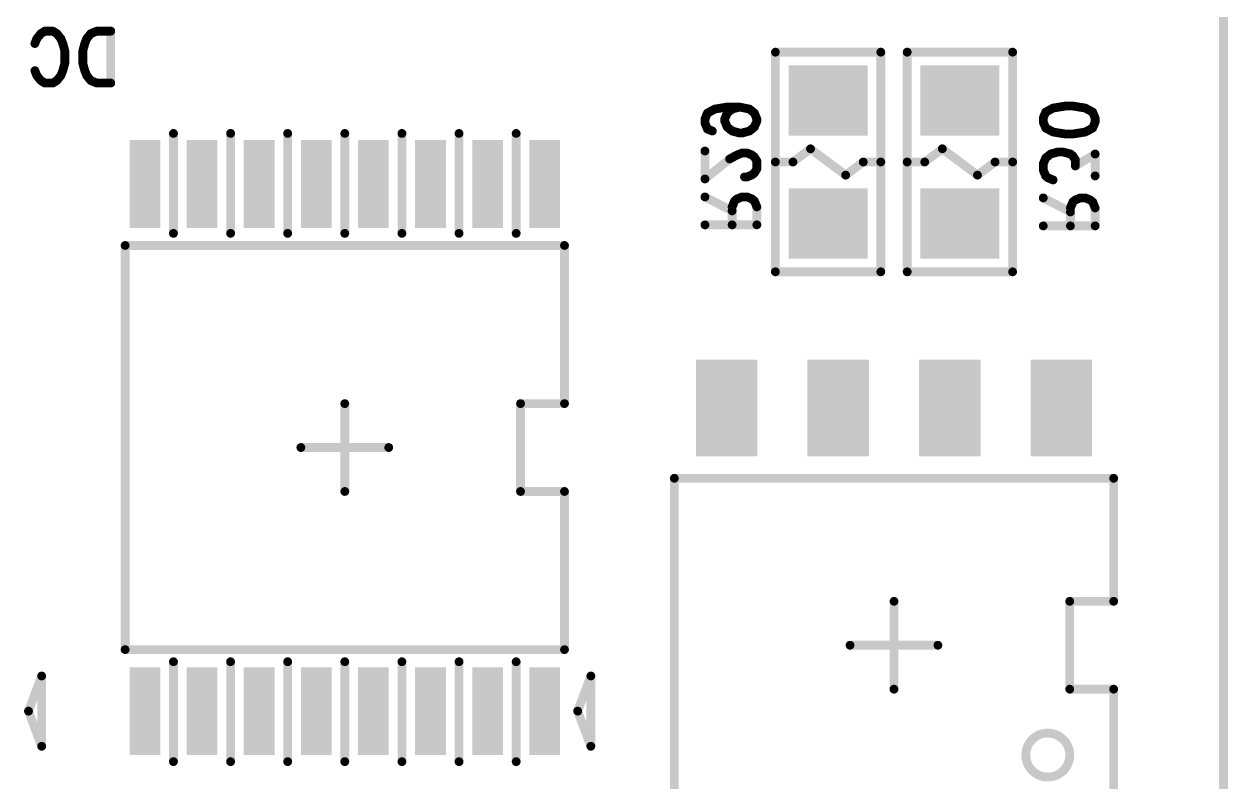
# Model space of a CAD drawing. Extents: x 100 to 128.6, y 94 to 134.1.
# Drawn here: x 114.85 to 128.55, y 111.19 to 119.82 of the extents above; entities that cross this region are included whole.
import ezdxf

# ---------------------------------------------------------------- set-up
doc = ezdxf.new("R2010")
doc.units = 0
doc.layers.get('0').update_dxf_attribs({"linetype": 'CONTINUOUS'})
doc.layers.add('MASK-BOTTOM_PHO', color=5, linetype='CONTINUOUS')
doc.layers.add('SILK-BOTTOM_PHO', color=14, linetype='CONTINUOUS')

# ---------------------------------------------------------------- blocks, each defined once
blk = doc.blocks.new('SQUARE_10')
blk.add_solid([(0.350012, 0.350012), (0.350012, -0.350012), (-0.350012, 0.350012), (-0.350012, -0.350012)])
blk = doc.blocks.new('SQUARE_162')
blk.add_solid([(0.175006, 0.175006), (0.175006, -0.175006), (-0.175006, 0.175006), (-0.175006, -0.175006)])
blk = doc.blocks.new('SQUARE_165')
blk.add_solid([(0.40005, 0.40005), (0.40005, -0.40005), (-0.40005, 0.40005), (-0.40005, -0.40005)])
blk = doc.blocks.new('ROUND_1')
at = {"const_width": 0.050038}
blk.add_lwpolyline([(-0.025018, 0, 1), (0.025018, 0, 1)], format="xyb", close=True, dxfattribs=at)

msp = doc.modelspace()

# ---------------------------------------------------------------- linework, layer by layer
at = {"layer": 'MASK-BOTTOM_PHO'}
for points, const_width in [([(128.500124, 102.00005), (128.500124, 131.99999)], 0.100076), ([(124.050044, 118.949978), (123.949968, 118.949978)], 0.8001), ([(125.549914, 118.949978), (125.450092, 118.949978)], 0.8001), ([(116.225066, 117.674898), (116.225066, 118.324884)], 0.350012), ([(116.875052, 117.674898), (116.875052, 118.324884)], 0.350012), ([(117.525038, 117.674898), (117.525038, 118.324884)], 0.350012), ([(118.175024, 117.674898), (118.175024, 118.324884)], 0.350012), ([(118.82501, 117.674898), (118.82501, 118.324884)], 0.350012), ([(119.474996, 117.674898), (119.474996, 118.324884)], 0.350012), ([(120.124982, 117.674898), (120.124982, 118.324884)], 0.350012), ([(120.774968, 117.674898), (120.774968, 118.324884)], 0.350012), ([(124.050044, 117.54993), (123.949968, 117.54993)], 0.8001), ([(125.549914, 117.54993), (125.450092, 117.54993)], 0.8001), ([(122.845068, 115.24996), (122.845068, 115.65001)], 0.700024), ([(124.115068, 115.24996), (124.115068, 115.65001)], 0.700024), ([(125.385068, 115.24996), (125.385068, 115.65001)], 0.700024), ([(126.655068, 115.24996), (126.655068, 115.65001)], 0.700024), ([(116.225066, 111.67491), (116.225066, 112.324896)], 0.350012), ([(116.875052, 111.67491), (116.875052, 112.324896)], 0.350012), ([(117.525038, 111.67491), (117.525038, 112.324896)], 0.350012), ([(118.175024, 111.67491), (118.175024, 112.324896)], 0.350012), ([(118.82501, 111.67491), (118.82501, 112.324896)], 0.350012), ([(119.474996, 111.67491), (119.474996, 112.324896)], 0.350012), ([(120.124982, 111.67491), (120.124982, 112.324896)], 0.350012), ([(120.774968, 111.67491), (120.774968, 112.324896)], 0.350012)]:
    msp.add_lwpolyline(points, dxfattribs=dict(at, const_width=const_width))
at = {"layer": 'SILK-BOTTOM_PHO', "const_width": 0.100076}
for points in [[(128.500124, 102.00005), (128.500124, 131.99999)], [(114.995452, 119.654574), (115.040918, 119.710962)], [(115.040918, 119.710962), (115.086384, 119.739156)], [(115.086384, 119.739156), (115.177316, 119.739156)], [(115.177316, 119.739156), (115.222782, 119.710962)], [(115.222782, 119.710962), (115.268248, 119.654574)], [(115.609116, 119.710962), (115.56365, 119.654574)], [(115.677188, 119.739156), (115.609116, 119.710962)], [(115.836446, 119.739156), (115.677188, 119.739156)], [(115.836446, 119.739156), (115.836446, 119.148352)], [(114.972846, 119.59844), (114.995452, 119.654574)], [(115.268248, 119.654574), (115.290854, 119.59844)], [(115.290854, 119.59844), (115.313714, 119.514112)], [(115.54079, 119.59844), (115.518184, 119.514112)], [(115.56365, 119.654574), (115.54079, 119.59844)], [(115.313714, 119.514112), (115.313714, 119.373396)], [(115.518184, 119.514112), (115.518184, 119.373396)], [(123.400058, 119.499888), (123.400058, 117.00002)], [(124.599954, 119.499888), (123.400058, 119.499888)], [(124.599954, 117.00002), (124.599954, 119.499888)], [(124.899928, 119.499888), (124.899928, 117.00002)], [(126.100078, 119.499888), (124.899928, 119.499888)], [(126.100078, 117.00002), (126.100078, 119.499888)], [(114.995452, 119.232934), (114.972846, 119.289068)], [(115.290854, 119.289068), (115.268248, 119.232934)], [(115.313714, 119.373396), (115.290854, 119.289068)], [(115.518184, 119.373396), (115.54079, 119.289068)], [(115.54079, 119.289068), (115.56365, 119.232934)], [(115.040918, 119.176546), (114.995452, 119.232934)], [(115.086384, 119.148352), (115.040918, 119.176546)], [(115.177316, 119.148352), (115.086384, 119.148352)], [(115.222782, 119.176546), (115.177316, 119.148352)], [(115.268248, 119.232934), (115.222782, 119.176546)], [(115.56365, 119.232934), (115.609116, 119.176546)], [(115.609116, 119.176546), (115.677188, 119.148352)], [(115.677188, 119.148352), (115.836446, 119.148352)], [(122.851672, 118.875048), (122.710956, 118.852188)], [(122.992134, 118.875048), (122.851672, 118.875048)], [(122.992134, 118.875048), (122.907806, 118.852188)], [(123.104656, 118.852188), (122.992134, 118.875048)], [(126.560834, 118.863618), (126.70155, 118.886478)], [(126.70155, 118.886478), (126.785878, 118.886478)], [(126.785878, 118.886478), (126.926594, 118.863618)], [(122.626628, 118.806722), (122.598434, 118.73865)], [(122.598434, 118.73865), (122.598434, 118.693184)], [(122.710956, 118.852188), (122.626628, 118.806722)], [(122.851672, 118.806722), (122.823478, 118.73865)], [(122.823478, 118.73865), (122.823478, 118.71579)], [(122.907806, 118.852188), (122.851672, 118.806722)], [(123.161044, 118.806722), (123.104656, 118.852188)], [(123.188984, 118.73865), (123.161044, 118.806722)], [(123.188984, 118.71579), (123.188984, 118.73865)], [(126.448312, 118.75008), (126.476506, 118.818152)], [(126.448312, 118.704614), (126.448312, 118.75008)], [(126.476506, 118.818152), (126.560834, 118.863618)], [(126.926594, 118.863618), (127.010922, 118.818152)], [(127.010922, 118.818152), (127.039116, 118.75008)], [(127.039116, 118.75008), (127.039116, 118.704614)], [(122.598434, 118.693184), (122.626628, 118.625112)], [(122.626628, 118.625112), (122.682762, 118.602252)], [(122.823478, 118.71579), (122.851672, 118.647718)], [(122.851672, 118.647718), (122.907806, 118.602252)], [(122.907806, 118.602252), (122.992134, 118.579646)], [(123.020328, 118.579646), (123.104656, 118.602252)], [(123.104656, 118.602252), (123.161044, 118.647718)], [(123.161044, 118.647718), (123.188984, 118.71579)], [(126.476506, 118.636288), (126.448312, 118.704614)], [(126.560834, 118.590822), (126.476506, 118.636288)], [(127.010922, 118.636288), (126.926594, 118.590822)], [(127.039116, 118.704614), (127.010922, 118.636288)], [(116.549932, 118.575074), (116.549932, 117.437408)], [(117.199918, 118.575074), (117.199918, 117.437408)], [(117.849904, 118.575074), (117.849904, 117.437408)], [(118.49989, 118.575074), (118.49989, 117.437408)], [(119.149876, 118.575074), (119.149876, 117.437408)], [(119.800116, 118.575074), (119.800116, 117.437408)], [(120.450102, 118.575074), (120.450102, 117.437408)], [(122.992134, 118.579646), (123.020328, 118.579646)], [(126.70155, 118.568216), (126.560834, 118.590822)], [(126.785878, 118.568216), (126.70155, 118.568216)], [(126.926594, 118.590822), (126.785878, 118.568216)], [(122.598434, 118.056914), (122.598434, 118.374922)], [(122.96394, 118.329456), (122.879612, 118.28399)], [(123.020328, 118.352316), (122.96394, 118.329456)], [(123.076462, 118.352316), (123.020328, 118.352316)], [(123.13285, 118.329456), (123.076462, 118.352316)], [(123.161044, 118.30685), (123.13285, 118.329456)], [(123.599956, 118.249954), (123.800108, 118.400068)], [(123.800108, 118.400068), (124.199904, 118.100094)], [(125.10008, 118.249954), (125.299978, 118.400068)], [(125.299978, 118.400068), (125.700028, 118.100094)], [(126.532894, 118.340886), (126.476506, 118.29542)], [(126.617222, 118.363746), (126.532894, 118.340886)], [(126.673356, 118.363746), (126.617222, 118.363746)], [(126.757938, 118.340886), (126.673356, 118.363746)], [(126.785878, 118.31828), (126.757938, 118.340886)], [(127.039116, 118.340886), (126.814072, 118.204488)], [(127.039116, 118.09095), (127.039116, 118.340886)], [(122.879612, 118.28399), (122.598434, 118.056914)], [(123.188984, 118.261384), (123.161044, 118.30685)], [(123.188984, 118.170452), (123.188984, 118.261384)], [(123.400058, 118.249954), (123.599956, 118.249954)], [(124.199904, 118.100094), (124.400056, 118.249954)], [(124.400056, 118.249954), (124.599954, 118.249954)], [(124.899928, 118.249954), (125.10008, 118.249954)], [(125.700028, 118.100094), (125.899926, 118.249954)], [(125.899926, 118.249954), (126.100078, 118.249954)], [(126.476506, 118.29542), (126.448312, 118.227348)], [(126.448312, 118.227348), (126.448312, 118.159022)], [(126.814072, 118.272814), (126.785878, 118.31828)], [(126.814072, 118.204488), (126.814072, 118.272814)], [(123.048522, 118.07952), (123.076462, 118.07952)], [(123.076462, 118.07952), (123.13285, 118.10238)], [(123.13285, 118.10238), (123.161044, 118.124986)], [(123.161044, 118.124986), (123.188984, 118.170452)], [(126.448312, 118.159022), (126.476506, 118.09095)], [(126.476506, 118.09095), (126.5047, 118.06809)], [(126.5047, 118.06809), (126.560834, 118.045484)], [(122.907806, 117.693186), (122.598434, 117.85219)], [(122.936, 117.806724), (122.907806, 117.738652)], [(122.96394, 117.829584), (122.936, 117.806724)], [(123.020328, 117.85219), (122.96394, 117.829584)], [(123.076462, 117.85219), (123.020328, 117.85219)], [(123.13285, 117.829584), (123.076462, 117.85219)], [(123.161044, 117.806724), (123.13285, 117.829584)], [(123.188984, 117.738652), (123.161044, 117.806724)], [(126.757938, 117.681756), (126.448312, 117.841014)], [(126.785878, 117.795548), (126.757938, 117.727222)], [(126.814072, 117.818154), (126.785878, 117.795548)], [(126.870206, 117.841014), (126.814072, 117.818154)], [(126.926594, 117.841014), (126.870206, 117.841014)], [(126.982728, 117.818154), (126.926594, 117.841014)], [(127.010922, 117.795548), (126.982728, 117.818154)], [(127.039116, 117.727222), (127.010922, 117.795548)], [(122.907806, 117.738652), (122.907806, 117.534182)], [(123.188984, 117.534182), (123.188984, 117.738652)], [(126.757938, 117.727222), (126.757938, 117.522752)], [(127.039116, 117.522752), (127.039116, 117.727222)], [(123.188984, 117.534182), (122.598434, 117.534182)], [(127.039116, 117.522752), (126.448312, 117.522752)], [(121.000012, 117.299994), (116.000022, 117.299994)], [(116.000022, 117.299994), (116.000022, 112.700054)], [(121.000012, 115.499896), (121.000012, 117.299994)], [(123.400058, 117.00002), (124.599954, 117.00002)], [(124.899928, 117.00002), (126.100078, 117.00002)], [(118.49989, 115.499896), (118.49989, 114.499898)], [(120.499886, 114.499898), (120.499886, 115.499896)], [(120.499886, 115.499896), (121.000012, 115.499896)], [(119.000016, 115.000024), (118.000018, 115.000024)], [(122.249946, 110.849918), (122.249946, 114.650012)], [(122.249946, 114.650012), (127.249936, 114.650012)], [(127.249936, 114.650012), (127.249936, 113.249964)], [(121.000012, 114.499898), (120.499886, 114.499898)], [(121.000012, 112.700054), (121.000012, 114.499898)], [(124.750068, 113.249964), (124.750068, 112.249966)], [(127.249936, 113.249964), (126.750064, 113.249964)], [(126.750064, 113.249964), (126.750064, 112.249966)], [(125.24994, 112.750092), (124.249942, 112.750092)], [(116.000022, 112.700054), (121.000012, 112.700054)], [(116.549932, 112.562386), (116.549932, 111.424974)], [(117.199918, 112.562386), (117.199918, 111.424974)], [(117.849904, 112.562386), (117.849904, 111.424974)], [(118.49989, 112.562386), (118.49989, 111.424974)], [(119.149876, 112.562386), (119.149876, 111.424974)], [(119.800116, 112.562386), (119.800116, 111.424974)], [(120.450102, 112.562386), (120.450102, 111.424974)], [(114.899948, 112.00003), (115.050062, 112.40008)], [(115.050062, 112.40008), (115.050062, 111.59998)], [(121.150126, 112.00003), (121.299986, 112.40008)], [(121.299986, 112.40008), (121.299986, 111.59998)], [(126.750064, 112.249966), (127.249936, 112.249966)], [(127.249936, 112.249966), (127.249936, 110.849918)], [(115.050062, 111.59998), (114.899948, 112.00003)], [(121.299986, 111.59998), (121.150126, 112.00003)]]:
    msp.add_lwpolyline(points, dxfattribs=at)
msp.add_lwpolyline([(126.249684, 111.499904, 1), (126.750064, 111.499904, 1)], format="xyb", close=True, dxfattribs=at)

# ---------------------------------------------------------------- block references
at = {"layer": 'MASK-BOTTOM_PHO'}
for name, p in [('SQUARE_165', (123.949968, 118.949978)), ('SQUARE_165', (124.050044, 118.949978)), ('SQUARE_165', (125.450092, 118.949978)), ('SQUARE_165', (125.549914, 118.949978)), ('SQUARE_162', (116.225066, 118.324884)), ('SQUARE_162', (116.875052, 118.324884)), ('SQUARE_162', (117.525038, 118.324884)), ('SQUARE_162', (118.175024, 118.324884)), ('SQUARE_162', (118.82501, 118.324884)), ('SQUARE_162', (119.474996, 118.324884)), ('SQUARE_162', (120.124982, 118.324884)), ('SQUARE_162', (120.774968, 118.324884)), ('SQUARE_162', (116.225066, 117.674898)), ('SQUARE_162', (116.875052, 117.674898)), ('SQUARE_162', (117.525038, 117.674898)), ('SQUARE_162', (118.175024, 117.674898)), ('SQUARE_162', (118.82501, 117.674898)), ('SQUARE_162', (119.474996, 117.674898)), ('SQUARE_162', (120.124982, 117.674898)), ('SQUARE_162', (120.774968, 117.674898)), ('SQUARE_165', (123.949968, 117.54993)), ('SQUARE_165', (124.050044, 117.54993)), ('SQUARE_165', (125.450092, 117.54993)), ('SQUARE_165', (125.549914, 117.54993)), ('SQUARE_10', (122.845068, 115.65001)), ('SQUARE_10', (124.115068, 115.65001)), ('SQUARE_10', (125.385068, 115.65001)), ('SQUARE_10', (126.655068, 115.65001)), ('SQUARE_10', (122.845068, 115.24996)), ('SQUARE_10', (124.115068, 115.24996)), ('SQUARE_10', (125.385068, 115.24996)), ('SQUARE_10', (126.655068, 115.24996)), ('SQUARE_162', (116.225066, 112.324896)), ('SQUARE_162', (116.875052, 112.324896)), ('SQUARE_162', (117.525038, 112.324896)), ('SQUARE_162', (118.175024, 112.324896)), ('SQUARE_162', (118.82501, 112.324896)), ('SQUARE_162', (119.474996, 112.324896)), ('SQUARE_162', (120.124982, 112.324896)), ('SQUARE_162', (120.774968, 112.324896)), ('SQUARE_162', (116.225066, 111.67491)), ('SQUARE_162', (116.875052, 111.67491)), ('SQUARE_162', (117.525038, 111.67491)), ('SQUARE_162', (118.175024, 111.67491)), ('SQUARE_162', (118.82501, 111.67491)), ('SQUARE_162', (119.474996, 111.67491)), ('SQUARE_162', (120.124982, 111.67491)), ('SQUARE_162', (120.774968, 111.67491))]:
    msp.add_blockref(name, p, dxfattribs=at)
at = {"layer": 'SILK-BOTTOM_PHO'}
for p in [(115.040918, 119.710962), (115.086384, 119.739156), (115.177316, 119.739156), (115.222782, 119.710962), (115.609116, 119.710962), (115.677188, 119.739156), (115.836446, 119.739156), (115.836446, 119.739156), (114.972846, 119.59844), (114.995452, 119.654574), (115.268248, 119.654574), (115.290854, 119.59844), (115.54079, 119.59844), (115.56365, 119.654574), (115.313714, 119.514112), (115.518184, 119.514112), (123.400058, 119.499888), (123.400058, 119.499888), (124.599954, 119.499888), (124.899928, 119.499888), (124.899928, 119.499888), (126.100078, 119.499888), (114.972846, 119.289068), (115.290854, 119.289068), (115.313714, 119.373396), (115.518184, 119.373396), (115.54079, 119.289068), (114.995452, 119.232934), (115.040918, 119.176546), (115.086384, 119.148352), (115.177316, 119.148352), (115.222782, 119.176546), (115.268248, 119.232934), (115.56365, 119.232934), (115.609116, 119.176546), (115.677188, 119.148352), (115.836446, 119.148352), (115.836446, 119.148352), (122.851672, 118.875048), (122.992134, 118.875048), (122.992134, 118.875048), (126.70155, 118.886478), (126.785878, 118.886478), (122.598434, 118.73865), (122.626628, 118.806722), (122.710956, 118.852188), (122.823478, 118.73865), (122.851672, 118.806722), (122.907806, 118.852188), (123.104656, 118.852188), (123.161044, 118.806722), (123.188984, 118.73865), (126.448312, 118.75008), (126.476506, 118.818152), (126.560834, 118.863618), (126.926594, 118.863618), (127.010922, 118.818152), (127.039116, 118.75008), (122.598434, 118.693184), (122.626628, 118.625112), (122.682762, 118.602252), (122.823478, 118.71579), (122.851672, 118.647718), (122.907806, 118.602252), (123.104656, 118.602252), (123.161044, 118.647718), (123.188984, 118.71579), (126.448312, 118.704614), (126.476506, 118.636288), (127.010922, 118.636288), (127.039116, 118.704614), (127.039116, 118.704614), (116.549932, 118.575074), (117.199918, 118.575074), (117.849904, 118.575074), (118.49989, 118.575074), (119.149876, 118.575074), (119.800116, 118.575074), (120.450102, 118.575074), (122.992134, 118.579646), (123.020328, 118.579646), (126.560834, 118.590822), (126.70155, 118.568216), (126.785878, 118.568216), (126.926594, 118.590822), (122.598434, 118.374922), (122.96394, 118.329456), (123.020328, 118.352316), (123.076462, 118.352316), (123.13285, 118.329456), (123.800108, 118.400068), (125.299978, 118.400068), (126.532894, 118.340886), (126.617222, 118.363746), (126.673356, 118.363746), (126.757938, 118.340886), (127.039116, 118.340886), (122.879612, 118.28399), (123.161044, 118.30685), (123.188984, 118.261384), (123.400058, 118.249954), (123.599956, 118.249954), (124.400056, 118.249954), (124.599954, 118.249954), (124.899928, 118.249954), (125.10008, 118.249954), (125.899926, 118.249954), (126.100078, 118.249954), (126.448312, 118.227348), (126.476506, 118.29542), (126.785878, 118.31828), (126.814072, 118.272814), (126.814072, 118.204488), (122.598434, 118.056914), (123.048522, 118.07952), (123.076462, 118.07952), (123.13285, 118.10238), (123.161044, 118.124986), (123.188984, 118.170452), (124.199904, 118.100094), (125.700028, 118.100094), (126.448312, 118.159022), (126.476506, 118.09095), (126.5047, 118.06809), (127.039116, 118.09095), (126.560834, 118.045484), (122.598434, 117.85219), (122.936, 117.806724), (122.96394, 117.829584), (123.020328, 117.85219), (123.076462, 117.85219), (123.13285, 117.829584), (123.161044, 117.806724), (126.448312, 117.841014), (126.785878, 117.795548), (126.814072, 117.818154), (126.870206, 117.841014), (126.926594, 117.841014), (126.982728, 117.818154), (127.010922, 117.795548), (122.907806, 117.738652), (122.907806, 117.693186), (123.188984, 117.738652), (126.757938, 117.727222), (126.757938, 117.681756), (127.039116, 117.727222), (122.598434, 117.534182), (122.907806, 117.534182), (123.188984, 117.534182), (123.188984, 117.534182), (126.448312, 117.522752), (126.757938, 117.522752), (127.039116, 117.522752), (127.039116, 117.522752), (116.549932, 117.437408), (117.199918, 117.437408), (117.849904, 117.437408), (118.49989, 117.437408), (119.149876, 117.437408), (119.800116, 117.437408), (120.450102, 117.437408), (116.000022, 117.299994), (121.000012, 117.299994), (123.400058, 117.00002), (124.599954, 117.00002), (124.899928, 117.00002), (126.100078, 117.00002), (118.49989, 115.499896), (120.499886, 115.499896), (121.000012, 115.499896), (118.000018, 115.000024), (119.000016, 115.000024), (122.249946, 114.650012), (127.249936, 114.650012), (118.49989, 114.499898), (120.499886, 114.499898), (121.000012, 114.499898), (124.750068, 113.249964), (126.750064, 113.249964), (127.249936, 113.249964), (124.249942, 112.750092), (125.24994, 112.750092), (116.000022, 112.700054), (121.000012, 112.700054), (121.000012, 112.700054), (116.549932, 112.562386), (117.199918, 112.562386), (117.849904, 112.562386), (118.49989, 112.562386), (119.149876, 112.562386), (119.800116, 112.562386), (120.450102, 112.562386), (115.050062, 112.40008), (121.299986, 112.40008), (124.750068, 112.249966), (126.750064, 112.249966), (127.249936, 112.249966), (114.899948, 112.00003), (114.899948, 112.00003), (121.150126, 112.00003), (121.150126, 112.00003), (115.050062, 111.59998), (121.299986, 111.59998), (116.549932, 111.424974), (117.199918, 111.424974), (117.849904, 111.424974), (118.49989, 111.424974), (119.149876, 111.424974), (119.800116, 111.424974), (120.450102, 111.424974)]:
    msp.add_blockref('ROUND_1', p, dxfattribs=at)

doc.saveas('drawing.dxf')
